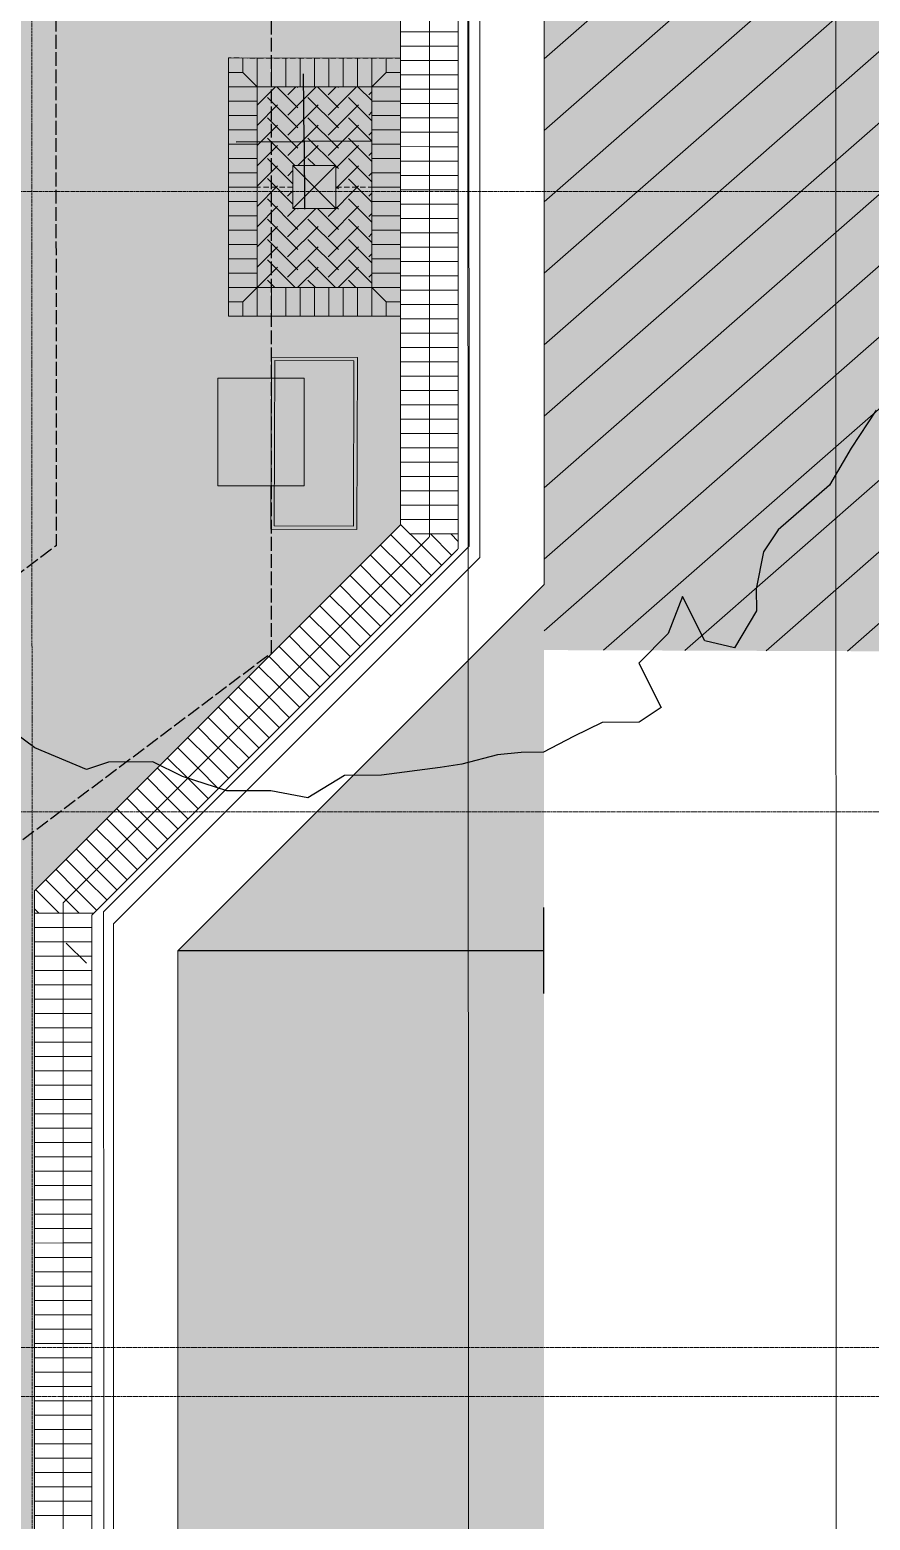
# Model space of a CAD drawing. Header units: inches. Extents: x 3268 to 7018, y 976 to 6708.
# Drawn here: x 6179.5 to 6413.8, y 3788.6 to 4204.3 of the extents above; entities that cross this region are included whole.
import ezdxf

# ---------------------------------------------------------------- set-up
doc = ezdxf.new("R2010")
doc.units = ezdxf.units.IN
doc.header["$MEASUREMENT"] = 0
for name, pattern in [('Double Dash 3_8_', [0.9999999999999999, 0.3749999999999999, -0.125, 0.125, -0.125, 0.125, -0.125]), ('Grid Line 1_2_', [0.8749999999999999, 0.4999999999999999, -0.125, 0.125, -0.125]), ('IMPORT-DASHED4', [2.25, 1.5, -0.7499999999999998]), ('IMPORT-EASEMENT2', [4.799999999999999, 3.839999999999999, -0.9599999999999999])]:
    doc.linetypes.add(name, pattern=pattern)
for name, color, linetype, lineweight in [('0-landscaping', 1, 'Continuous', 25), ('C-ANNO-5FT-PED-ZONE', 130, 'Continuous', 25), ('C-CURB-BACK', 40, 'Continuous', 13), ('C-CURB-FACE', 80, 'Continuous', 13), ('C-CURB-GUTR', 22, 'Continuous', 15), ('C-PRKG-MRKG', 130, 'Continuous', 25), ('C-PROP-LINE', 91, 'Double Dash 3_8_', 9), ('L-DROPOFF STUDIES', 2, 'Continuous', 15), ('L-DROPOFF STUDIES-2', 120, 'Continuous', 15), ('L-MASK', 245, 'Continuous', 35), ('L-PVMT-ASPH', 140, 'Continuous', 15), ('L-PVMT-ASPH-HATC', 252, 'Continuous', 15), ('L-PVMT-BRCK-HATC', 252, 'Continuous', 15), ('L-PVMT-BRICK', 20, 'Continuous', 13), ('L-PVMT-HATCH BOUND NPLOT', 45, 'Continuous', 15), ('L-SITE-PLNT-FRNS', 140, 'Continuous', 15), ('L-SITE-TREE-GRAT', 250, 'Continuous', 13), ('S-GRID', 1, 'Continuous', 9), ('site_dwg', 8, 'Continuous', 9)]:
    doc.layers.add(name, color=color, linetype=linetype, lineweight=lineweight)
doc.layers.add('NPLT', color=200, linetype='Continuous', lineweight=13, plot=False)

# ---------------------------------------------------------------- blocks, each defined once
blk = doc.blocks.new('site_dwg_dec1-V211-Overall Retail Plan Opt 2')
at = {"layer": '0-landscaping', "color": 213, "flags": 128}
for points in [[(46.34270589714514, -107.9819351812562), (38.17660610735214, -110.1856556462931), (30.5635579252031, -112.6238509327136), (17.92766572879583, -112.4751012213862), (13.15395393323933, -113.7571420526924), (7.599903721817724, -118.003908204822), (4.8851898985925, -121.0945198974273), (-2.727858282323268, -123.532715182298), (-5.940907171126923, -118.8853784289508), (-3.599976476820188, -109.9912987397633), (-10.18352567227674, -113.3337794553713), (-17.92108351260856, -113.8374461562212), (-20.26208483139623, -122.7315490584347), (-25.16034856125577, -122.0791094302308), (-30.30784349119847, -117.5576822782364), (-36.02233360214785, -115.9983575564088), (-42.16343954759946, -114.4442553805616), (-45.25193650464268, -111.7313990827845), (-48.8504289614554, -109.1643291017724), (-54.951848246395, -106.0219622391464), (-58.38620603193873, -103.844749041918), (-67.52711661894817, -97.6406855335931), (-72.6745831932344, -93.11928329096689), (-80.53679194816458, -91.6884678345791), (-84.77933982746934, -86.13684565529682), (-90.95630538298018, -80.71115797022274), (-95.3235041758579, -73.22505363637673), (-97.63163436459966, -67.54749693596158), (-103.8086282820693, -62.1217843534373), (-107.8020155784869, -60.43917290733724), (-112.2937946572909, -51.01856319714852), (-113.6970061503309, -44.31078655997907)], [(-9.471346453594377, 8.319387126080981), (0, 0), (8.319387121136968, 9.471346451995485)], [(9.471346454440207, -8.31938712430201), (0, 0), (-8.319387122217448, -9.471346449256087)]]:
    blk.add_lwpolyline(points, dxfattribs=at)
blk = doc.blocks.new('site_dwg_b1-12649367-Overall Retail Plan Opt 2')
at = {"layer": 'L-PVMT-BRCK-HATC', "color": 53}
blk.add_line((0, -7.990953345783054), (0, 0), dxfattribs=at)
blk = doc.blocks.new('site_dwg_b2-12649368-Overall Retail Plan Opt 2')
at = {"layer": 'L-PVMT-BRCK-HATC', "color": 53}
blk.add_line((0, 0), (0, 7.990953347180038), dxfattribs=at)
blk = doc.blocks.new('site_dwg_PLANTER_4FT-12649370-Overall Retail Plan Opt 2')
at = {"layer": 'L-SITE-PLNT-FRNS', "color": 53, "flags": 128}
for points in [[(-24, 0), (24, 0), (24, 24), (-24, 24)], [(-23.03999999910593, 0.9599999994970857), (23.03999999910593, 0.9599999994970857), (23.03999999910593, 23.04000000050291), (-23.03999999910593, 23.04000000050291)]]:
    blk.add_lwpolyline(points, close=True, dxfattribs=at)
blk = doc.blocks.new('site_dwg_tree_grate_pvr-V278-Overall Retail Plan Opt 2')
at = {"layer": 'L-MASK', "lineweight": 15}
blk.add_hatch(color=10, dxfattribs=at).paths.add_polyline_path([(36.00000000000272, 3.41060513164848e-12), (36.00000000000272, 48.00000000000272), (-35.99999999999726, 48.00000000000272), (-35.99999999999726, 2.728484105318784e-12)])
at = {"layer": 'L-PVMT-BRCK-HATC'}
h = blk.add_hatch(dxfattribs=at)
h.set_pattern_fill('FP_230', color=53, style=0, pattern_type=2)
h.set_pattern_definition([(135, (-28, 40), (-5.654025822367634, 4.440892098500626e-16), [11.995, -3.998]), (225, (-30.827, 42.827), (-5.654025822367634, -4.440892098500626e-16), [11.995, -3.998])])
h.paths.add_polyline_path([(28.00000000186537, 8.00000000093405), (28.00000000186537, 39.9999999990714), (-28.00000000185991, 39.9999999990714), (-27.99999999627266, 8.00000000093405)])
h.paths.add_polyline_path([(6.000000000002728, 18.00000000000272), (-6.000000005585206, 18.00000000000272), (-5.999999999997271, 30.00000000000272), (6.000000000002728, 30.00000000000272)])
at = {"layer": 'L-PVMT-BRCK-HATC', "color": 53}
for p, q in [((-24, 40.00000000186264), (-24, 47.99999999999999)), ((-19.99999999813735, 40.00000000046565), (-19.99999999813735, 47.99999999999999)), ((-16.00000000186264, 40.00000000046565), (-16.00000000186264, 47.99999999999999)), ((-12, 40.00000000046565), (-12, 47.99999999999999)), ((-7.999999998137354, 39.99999999906867), (-7.999999998137354, 47.99999999999999)), ((-4.000000001862644, 40.00000000046565), (-4.000000001862644, 47.99999999999999)), ((0, 39.99999999906867), (0, 47.99999999999999)), ((4.000000001862644, 40.00000000046565), (4.000000001862644, 47.99999999999999)), ((7.999999998137354, 39.99999999906867), (7.999999998137354, 47.99999999999999)), ((12, 40.00000000186264), (12, 47.99999999999999)), ((15.99999999627471, 39.99999999906867), (15.99999999627471, 47.99999999999999)), ((20.00000000372529, 40.00000000186264), (20.00000000372529, 47.99999999999999)), ((24, 39.99999999906867), (24, 47.99999999999999)), ((31.99999999813735, 44.00000000093132), (28.00000000186264, 40.00000000186264)), ((-28.00000001303851, 36.00000000139698), (-36.00000001117586, 36.00000000139698)), ((28.00000000186264, 35.99999999999999), (35.99999999999999, 35.99999999999999)), ((-28.00000001303851, 31.99999999953434), (-36.00000001117586, 31.99999999953434)), ((27.99999999627471, 32.00000000093132), (35.99999999999999, 32.00000000093132)), ((-28.00000001303851, 28.00000000046566), (-36.00000001117586, 28.00000000046566)), ((28.00000000186264, 28.00000000046566), (35.99999999999999, 28.00000000046566)), ((-28.00000001303851, 24), (-36.00000001117586, 24)), ((27.99999999627471, 24), (35.99999999999999, 24)), ((-28.00000001303851, 20.00000000093132), (-36.00000001117586, 20.00000000093132)), ((28.00000000186264, 20.00000000093132), (35.99999999999999, 20.00000000093132)), ((-28.00000001303851, 16.00000000046566), (-36.00000001117586, 16.00000000046566)), ((27.99999999627471, 15.99999999906868), (35.99999999999999, 15.99999999906868)), ((-28.00000001303851, 12), (-36.0000000167638, 12)), ((28.00000000186264, 12.00000000139698), (35.99999999999999, 12.00000000139698)), ((-24, 8.00000000093132), (-24, 0)), ((-19.99999999813735, 8.00000000093132), (-19.99999999813735, 0)), ((-16.00000000186264, 8.00000000093132), (-16.00000000186264, 0)), ((-12, 8.00000000093132), (-12, 0)), ((-7.999999998137354, 8.00000000093132), (-7.999999998137354, 0)), ((-4.000000001862644, 8.00000000093132), (-4.000000001862644, 0)), ((0, 8.00000000093132), (0, 0)), ((4.000000001862644, 8.00000000093132), (4.000000001862644, 0)), ((7.999999998137354, 8.00000000093132), (7.999999998137354, 0)), ((12, 8.00000000093132), (12, 0)), ((16.00000000186264, 8.00000000093132), (16.00000000186264, 0)), ((20.00000000372529, 8.00000000093132), (20.00000000372529, 0)), ((24, 7.999999999534338), (24, 0)), ((31.99999999254942, 3.999999987892806), (27.99999999068677, 7.999999991152435))]:
    blk.add_line(p, q, dxfattribs=at)
at = {"layer": 'L-PVMT-BRCK-HATC', "color": 53, "flags": 128}
for points in [[(-36.00000001117586, 44.00000000093132), (-32.00000001490115, 44.00000000093132), (-32.00000001490115, 47.99999999999999)], [(35.99999999999999, 40.00000000046565), (28.00000000186264, 40.00000000046565), (28.00000000186264, 48.00000000139698)], [(31.99999999813735, 47.99999999999999), (31.99999999813735, 44.00000000093132), (35.99999999999999, 44.00000000093132)], [(-32.00000001490115, 43.99999999953433), (-28.00000001303851, 40.00000000046565), (-36.00000001117586, 40.00000000046565)], [(35.99999999999999, 7.999999999534338), (28.00000000186264, 7.999999999534338), (28.00000000186264, 39.99999999906867), (-28.00000000186264, 39.99999999906867), (-28.00000000186264, 8.00000000093132), (28.00000000186264, 8.00000000093132), (28.00000000186264, 0)], [(-32.00000000372528, 3.999999987892806), (-28.00000001303851, 8.00000000093132), (-36.00000001117586, 8.00000000093132)], [(-36.00000000558793, 3.999999987892806), (-32.00000000372528, 3.999999987892806), (-32.00000000372528, 0)], [(35.99999998882412, 3.999999985098838), (31.99999999254942, 3.999999985098838), (31.99999999254942, -1.257285475730896e-08)]]:
    blk.add_lwpolyline(points, dxfattribs=at)
for points in [[(-28.00000001303851, 47.99999999999999), (-28.00000001303851, 39.99999999906867)], [(-28.00000000745058, 0), (-28.00000000745058, 8.00000000093132)]]:
    blk.add_lwpolyline(points, close=True, dxfattribs=at)
at = {"layer": 'L-SITE-TREE-GRAT', "color": 253, "linetype": 'IMPORT-DASHED4'}
for p, q in [((0, 30), (0, 47.99999999860301)), ((0, 18), (0, 0))]:
    blk.add_line(p, q, dxfattribs=at)
at = {"layer": 'L-SITE-TREE-GRAT', "color": 253, "linetype": 'IMPORT-DASHED4', "flags": 128}
blk.add_lwpolyline([(35.99999999999999, 0), (35.99999999999999, 47.99999999999999), (-35.99999999999999, 47.99999999999999), (-35.99999999999999, 0)], close=True, dxfattribs=at)
at = {"layer": 'L-SITE-TREE-GRAT', "color": 253, "flags": 128}
for points in [[(-35.99999999999999, 47.99999999999999), (35.99999999999999, 47.99999999999999), (35.99999999999999, 0), (-35.99999999999999, 0)], [(-6.000000005587935, 18), (5.999999999999999, 18), (5.999999999999999, 30), (-5.999999999999999, 30)]]:
    blk.add_lwpolyline(points, close=True, dxfattribs=at)
at = {"layer": 'NPLT', "color": 253}
for p, q in [((5.999999999999999, 30), (-6.000000005587935, 18)), ((-5.999999999999999, 30), (5.999999999999999, 18))]:
    blk.add_line(p, q, dxfattribs=at)
blk = doc.blocks.new('site_dwg-12440225-Overall Retail Plan Opt 2')
at = {"layer": 'L-PVMT-ASPH'}
h = blk.add_hatch(color=10, dxfattribs=at)
h.paths.add_polyline_path([(24339718.53346603, 9813972.144103346), (24339887.07449048, 9814212.502676906), (24339739.69633754, 9814315.845214311), (24339581.26135598, 9814089.899001546), (24339629.1144, 9814055.302799998), (24339635.9543549, 9814049.325785588), (24339642.46273531, 9814042.98933005), (24339648.62067784, 9814036.31179846), (24339654.41033481, 9814029.312544463), (24339659.81492591, 9814022.011854135), (24339664.81878693, 9814014.430887226), (24339669.40741505, 9814006.591615817), (24339681.30982938, 9813997.450047066), (24339693.47180215, 9813988.656744802), (24339705.88314632, 9813980.219074398)])
h.paths.add_polyline_path([(24341279.96674772, 9816613.018771717), (24341327.69337847, 9817194.358206697), (24341336.14719908, 9817314.060056796), (24341349.85919517, 9817475.559871858), (24341241.21047862, 9817484.093139127), (24341233.16564054, 9817364.342307739), (24341183.59218761, 9816619.779448591)])
h.paths.add_polyline_path([(24341241.21047862, 9817484.093139127), (24341354.39901932, 9817476.562142687), (24341362.3316544, 9817595.67930597), (24341359.93445173, 9817595.848605955), (24341379.27012009, 9817850.028833294), (24341381.53699151, 9817884.068378847), (24341268.28796358, 9817892.939708184)])
at = {"layer": 'L-PVMT-ASPH-HATC'}
h = blk.add_hatch(dxfattribs=at)
h.set_pattern_fill('FP_248', color=53, style=0, pattern_type=2)
h.set_pattern_definition([(37.38599999999999, (24341233.166, 9817345.457), (-9.107725642244493, 11.91844510100215), [])])
h.paths.add_polyline_path([(24341279.96674772, 9816613.018771717), (24341327.69337847, 9817194.358206697), (24341336.14719908, 9817314.060056796), (24341349.85919517, 9817475.559871858), (24341241.21047862, 9817484.093139127), (24341233.16564054, 9817364.342307739), (24341183.59218761, 9816619.779448591)])
h.paths.add_polyline_path([(24341241.21047862, 9817484.093139127), (24341354.39901932, 9817476.562142687), (24341362.3316544, 9817595.67930597), (24341359.93445173, 9817595.848605955), (24341379.27012009, 9817850.028833294), (24341381.53699151, 9817884.068378847), (24341268.28796358, 9817892.939708184)])
blk.add_hatch(color=10, dxfattribs=at).paths.add_polyline_path([(24341135.32713947, 9815895.336914428), (24341184.80761674, 9816638.022641001), (24341076.17546924, 9816542.945257239), (24341040.29465911, 9816003.917757329)])
at = {"layer": 'L-PVMT-BRCK-HATC'}
h = blk.add_hatch(dxfattribs=at)
h.set_pattern_fill('FP_246', color=53, style=0, pattern_type=2)
h.set_pattern_definition([(41.19300000000002, (24339643.438, 9814490.821), (0.375403592299723, 5.641549445222338), [11.995, -3.998]), (131.193, (24339646.447, 9814493.454), (0.3754035922997256, 5.641549445222338), [11.995, -3.998])])
h.paths.add_polyline_path([(24340944.14260868, 9815161.56902191), (24340946.20790308, 9815192.747086309), (24341054.75702199, 9815287.751801526), (24341063.87239928, 9815424.199854838), (24341015.92996943, 9815427.389928112), (24341020.73005893, 9815499.242452446), (24341068.6233038, 9815496.042956479), (24341085.92457959, 9815756.343615633), (24341038.03025398, 9815759.526984198), (24341042.83057567, 9815831.382984137), (24341090.71518529, 9815828.196758201), (24341094.25579284, 9815881.407237886), (24340999.25292033, 9815989.95425186), (24341037.33064584, 9816562.210287204), (24341145.95890891, 9816657.28427078), (24341149.83738892, 9816715.34122569), (24341101.91933975, 9816718.542378701), (24341106.71858403, 9816790.382251019), (24341154.61183225, 9816787.182754835), (24341172.38615708, 9817054.592693102), (24341124.49183767, 9817057.776154408), (24341129.29215316, 9817129.632061608), (24341177.18540137, 9817126.432565417), (24341191.29366988, 9817337.949903736), (24341143.30704276, 9817341.15563808), (24341148.15635795, 9817412.992162973), (24341196.04622471, 9817409.792895138), (24341198.60298609, 9817448.452610748), (24341103.52900252, 9817557.080873795), (24341063.62171076, 9817559.73488301), (24340904.2315685, 9815164.235268736)])
at = {"layer": 'C-ANNO-5FT-PED-ZONE', "color": 213, "linetype": 'IMPORT-EASEMENT2', "flags": 128}
for points in [[(24341173.43156312, 9817974.569704888), (24341064.86211379, 9817879.53891328), (24341058.60739409, 9817785.539047208), (24341020.66169335, 9817759.050960105), (24341002.73584636, 9817494.243455587), (24341098.03372912, 9817385.653583419), (24341049.7296923, 9816657.855822798), (24340942.84306337, 9816588.119622858), (24340903.15724013, 9815991.696087312), (24340997.75345884, 9815877.316419568), (24340956.93820208, 9815281.87627089), (24340851.85462972, 9815190.060175546), (24340840.21389879, 9815028.451841284), (24340816.31959692, 9814987.856953233), (24340807.91752753, 9814861.58536387), (24340828.33680849, 9814837.590900285), (24340814.20948071, 9814639.141274119), (24340820.32276781, 9814572.244142456), (24340784.23728234, 9814041.25000657), (24340346.67693986, 9814070.985885575), (24339654.20889217, 9814556.549067944), (24339621.08674325, 9814593.99079329), (24339537.64412129, 9814651.844636435), (24339442.83972673, 9814690.826514924), (24339354.14331621, 9814753.02102556), (24339330.46229357, 9814798.298159737), (24339230.23757831, 9814867.973883716), (24339182.6163684, 9814867.152440649), (24339131.69313189, 9814915.47795062), (24338893.2467398, 9815077.690702066), (24338651.59712844, 9815247.640438044), (24338560.99241732, 9815303.182211477)], [(24341067.2900173, 9817559.490924602), (24341064.28329937, 9817515.0745312), (24341159.55060739, 9817406.519498283), (24341107.61336579, 9816623.980178425), (24341000.72143839, 9816554.24052159), (24340964.61006244, 9816011.536030035), (24341059.25053947, 9815897.102847952), (24341015.10094221, 9815253.019119129), (24340909.92571647, 9815161.122942245), (24340904.94869157, 9815092.026876932)]]:
    blk.add_lwpolyline(points, dxfattribs=at)
at = {"layer": 'C-CURB-BACK', "color": 253, "flags": 128}
for points in [[(24341161.56121618, 9816649.570815757), (24341215.08926901, 9817454.024098456), (24341120.01528545, 9817562.65236149), (24341138.68005304, 9817843.158241507), (24341247.17391226, 9817938.114591708), (24341266.97051227, 9818235.630360348)], [(24341161.48363327, 9816649.502913384), (24341052.84781821, 9816554.422320133), (24341015.6651419, 9815995.617647717), (24341110.74252647, 9815886.98549883), (24341070.35628851, 9815280.03568519)]]:
    blk.add_lwpolyline(points, dxfattribs=at)
at = {"layer": 'C-CURB-FACE', "color": 253, "flags": 128}
blk.add_lwpolyline([(24341002.11127121, 9814164.787736772), (24341025.92797948, 9814522.720225098), (24340930.89549913, 9814631.301067997), (24340967.54412166, 9815182.079644024), (24341076.17811927, 9815277.158647047), (24341116.89429274, 9815889.066939488), (24341021.81690816, 9815997.699088382), (24341058.66957467, 9816551.544166595), (24341167.38297264, 9816646.692660913), (24341221.2410353, 9817456.10553909), (24341126.16705172, 9817564.733802143), (24341144.50180949, 9817840.280086655), (24341252.99566881, 9817935.236436944), (24341272.95727364, 9818235.232003246)], dxfattribs=at)
at = {"layer": 'C-CURB-GUTR', "color": 53, "flags": 128}
blk.add_lwpolyline([(24341290.91755772, 9818234.03693194), (24341270.46093816, 9817926.60197239), (24341161.96707873, 9817831.645622002), (24341144.59125368, 9817571.013654312), (24341239.66204259, 9817462.389041374), (24341184.84824198, 9816638.058196282), (24341076.134844, 9816542.909701958), (24341040.272207, 9816003.943410328), (24341135.34959158, 9815895.311261427), (24341093.64338862, 9815268.524182511), (24340985.00939101, 9815173.445179485), (24340949.35079795, 9814637.545389948), (24341044.38327831, 9814528.964547042), (24341020.0715553, 9814163.592665464)], dxfattribs=at)
at = {"layer": 'C-PRKG-MRKG', "color": 213}
for p, q in [((24341177.15381369, 9816524.201399384), (24341178.74724209, 9816548.148444835)), ((24341076.17558473, 9816542.946992844), (24341177.9505279, 9816536.174922105))]:
    blk.add_line(p, q, dxfattribs=at)
at = {"layer": 'L-DROPOFF STUDIES', "color": 53, "flags": 128}
blk.add_lwpolyline([(24341116.15068051, 9815919.985633455), (24341021.42858866, 9816028.211836876), (24341056.17758756, 9816555.07340667), (24341164.68955424, 9816650.045605173), (24341195.3515732, 9817114.58860979), (24341100.22175392, 9817224.378951607), (24341136.57196745, 9817751.126198152), (24341245.37830106, 9817846.36822466)], dxfattribs=at)
at = {"layer": 'L-DROPOFF STUDIES-2', "color": 131}
blk.add_line((24341113.15014594, 9814335.232218469), (24341304.9774889, 9817218.134365832), dxfattribs=at)
at = {"layer": 'L-DROPOFF STUDIES-2', "color": 131, "flags": 128}
blk.add_lwpolyline([(24341101.9320885, 9814166.640184939), (24341109.54838987, 9814281.102759559), (24341014.96431977, 9814389.17126409), (24341198.68751569, 9817169.29961211), (24341308.09989649, 9817265.059874013), (24341320.6474603, 9817444.622004325), (24341237.59077942, 9817733.215844031)], dxfattribs=at)
at = {"layer": 'L-PVMT-BRCK-HATC', "color": 53}
for p, q in [((24341159.60058941, 9816647.92000844), (24341154.10024163, 9816654.204516593)), ((24341161.69618081, 9816651.599149233), (24341159.74534902, 9816653.82810254)), ((24341049.38296083, 9816555.205187123), (24341040.71585595, 9816565.107923001)), ((24341043.73885377, 9816555.580458248), (24341037.70588224, 9816562.473523967)), ((24341038.09474669, 9816555.955729378), (24341036.99786138, 9816557.208992803))]:
    blk.add_line(p, q, dxfattribs=at)
at = {"layer": 'L-PVMT-BRCK-HATC', "color": 53, "flags": 128}
for points in [[(24341038.03025398, 9815759.526984198), (24341042.83057567, 9815831.382984137), (24341090.71518529, 9815828.196758201), (24341094.25579284, 9815881.407237886), (24340999.25292033, 9815989.95425186), (24341037.33064584, 9816562.210287204), (24341145.95890891, 9816657.28427078), (24341149.83738892, 9816715.34122569), (24341101.91933975, 9816718.542378701), (24341106.71858403, 9816790.382251019), (24341154.61183225, 9816787.182754835), (24341172.38615708, 9817054.592693102), (24341124.49183767, 9817057.776154408), (24341129.29215316, 9817129.632061608), (24341177.18540137, 9817126.432565417), (24341191.29366988, 9817337.949903736), (24341143.30704276, 9817341.15563808), (24341148.15635795, 9817412.992162973), (24341196.04622471, 9817409.792895138), (24341198.60298609, 9817448.452610748), (24341103.52900252, 9817557.080873793)], [(24341156.5906157, 9816645.285609405), (24341151.32777576, 9816651.298749276), (24341146.06493581, 9816657.311889144)], [(24341161.71189514, 9816653.696973838), (24341153.73864739, 9816654.228627587), (24341148.45513424, 9816654.580930645)], [(24341053.43450699, 9816554.935803803), (24341044.89613705, 9816555.503511624), (24341036.92278852, 9816556.033651724)]]:
    blk.add_lwpolyline(points, dxfattribs=at)
at = {"layer": 'L-PVMT-BRICK', "color": 253, "flags": 128}
for points in [[(24341153.76006254, 9816653.427543262), (24341206.84635285, 9817451.241740623), (24341111.77716961, 9817559.86451897), (24341130.87514355, 9817846.95852519), (24341239.41157033, 9817941.952131514), (24341258.98816379, 9818236.161503151)], [(24341145.95890891, 9816657.28427078), (24341198.60298609, 9817448.45261075), (24341103.52900252, 9817557.080873793)], [(24340996.23584811, 9814407.849159349), (24341003.37655814, 9814515.08794076), (24340908.34010612, 9814623.673321549), (24340946.20790308, 9815192.747086309), (24341054.75702199, 9815287.751801524), (24341094.25579284, 9815881.407237887), (24340999.25292033, 9815989.954251857), (24341037.33064584, 9816562.210287202), (24341145.88132598, 9816657.216368398)], [(24341153.68247962, 9816653.359640887), (24341045.08923203, 9816558.316303669), (24341007.45903112, 9815992.785949796), (24341102.49915965, 9815884.196368357), (24341062.55513487, 9815283.892412681)]]:
    blk.add_lwpolyline(points, dxfattribs=at)
at = {"layer": 'L-PVMT-HATCH BOUND NPLOT', "color": 61, "flags": 128}
blk.add_lwpolyline([(24341095.89657798, 9816671.557717543), (24341097.88834966, 9816701.491316788), (24341121.83539511, 9816699.897888407), (24341119.84362345, 9816669.96428916)], close=True, dxfattribs=at)
at = {"xscale": 1.500000000000001, "yscale": 1.500000000000001, "zscale": 1.500000000000001, "rotation": 37.81158375857705}
blk.add_blockref('site_dwg_dec1-V211-Overall Retail Plan Opt 2', (24341126.21819839, 9816765.752413662), dxfattribs=at)
for name, p, rotation in [('site_dwg_b2-12649368-Overall Retail Plan Opt 2', (24341163.05312121, 9816793.918428853), 86.18518180932537), ('site_dwg_b1-12649367-Overall Retail Plan Opt 2', (24341163.05312121, 9816793.918428853), 86.18518180932537), ('site_dwg_tree_grate_pvr-V278-Overall Retail Plan Opt 2', (24341152.2122101, 9816751.262818666), 86.17804898976385), ('site_dwg_b2-12649368-Overall Retail Plan Opt 2', (24341162.78699338, 9816789.927291675), 86.18518180932537), ('site_dwg_b1-12649367-Overall Retail Plan Opt 2', (24341162.78699338, 9816789.927291675), 86.18518180932537), ('site_dwg_b2-12649368-Overall Retail Plan Opt 2', (24341162.52086556, 9816785.936154496), 86.18518180932537), ('site_dwg_b1-12649367-Overall Retail Plan Opt 2', (24341162.52086556, 9816785.936154496), 86.18518180932537), ('site_dwg_b2-12649368-Overall Retail Plan Opt 2', (24341162.25473773, 9816781.945017315), 86.18518180932537), ('site_dwg_b1-12649367-Overall Retail Plan Opt 2', (24341162.25473773, 9816781.945017315), 86.18518180932537), ('site_dwg_b2-12649368-Overall Retail Plan Opt 2', (24341161.98860991, 9816777.953880137), 86.18518180932537), ('site_dwg_b1-12649367-Overall Retail Plan Opt 2', (24341161.98860991, 9816777.953880137), 86.18518180932537), ('site_dwg_b2-12649368-Overall Retail Plan Opt 2', (24341161.45635427, 9816769.971605778), 86.18518180932537), ('site_dwg_b2-12649368-Overall Retail Plan Opt 2', (24341161.72248209, 9816773.962742958), 86.18518180932537), ('site_dwg_b1-12649367-Overall Retail Plan Opt 2', (24341161.72248209, 9816773.962742958), 86.18518180932537), ('site_dwg_b2-12649368-Overall Retail Plan Opt 2', (24341161.19022644, 9816765.9804686), 86.18518180932537), ('site_dwg_b1-12649367-Overall Retail Plan Opt 2', (24341161.45635427, 9816769.971605778), 86.18518180932537), ('site_dwg_b2-12649368-Overall Retail Plan Opt 2', (24341160.92409862, 9816761.98933142), 86.18518180932537), ('site_dwg_b1-12649367-Overall Retail Plan Opt 2', (24341161.19022644, 9816765.9804686), 86.18518180932537), ('site_dwg_b2-12649368-Overall Retail Plan Opt 2', (24341160.6579708, 9816757.998194242), 86.18518180932537), ('site_dwg_b1-12649367-Overall Retail Plan Opt 2', (24341160.6579708, 9816757.998194242), 86.18518180932537), ('site_dwg_b1-12649367-Overall Retail Plan Opt 2', (24341160.92409862, 9816761.98933142), 86.18518180932537), ('site_dwg_b2-12649368-Overall Retail Plan Opt 2', (24341160.39184297, 9816754.007057063), 86.18518180932537), ('site_dwg_b1-12649367-Overall Retail Plan Opt 2', (24341160.39184297, 9816754.007057063), 86.18518180932537), ('site_dwg_b2-12649368-Overall Retail Plan Opt 2', (24341160.12571515, 9816750.015919885), 86.18518180932537), ('site_dwg_b1-12649367-Overall Retail Plan Opt 2', (24341160.12571515, 9816750.015919885), 86.18518180932537), ('site_dwg_b2-12649368-Overall Retail Plan Opt 2', (24341159.85958733, 9816746.024782706), 86.18518180932537), ('site_dwg_b1-12649367-Overall Retail Plan Opt 2', (24341159.85958733, 9816746.024782706), 86.18518180932537), ('site_dwg_b2-12649368-Overall Retail Plan Opt 2', (24341159.59345951, 9816742.033645526), 86.18518180932537), ('site_dwg_b1-12649367-Overall Retail Plan Opt 2', (24341159.59345951, 9816742.033645526), 86.18518180932537), ('site_dwg_b2-12649368-Overall Retail Plan Opt 2', (24341159.32733168, 9816738.042508347), 86.18518180932537), ('site_dwg_b1-12649367-Overall Retail Plan Opt 2', (24341159.32733168, 9816738.042508347), 86.18518180932537), ('site_dwg_b2-12649368-Overall Retail Plan Opt 2', (24341159.06120386, 9816734.051371168), 86.18518180932537), ('site_dwg_b1-12649367-Overall Retail Plan Opt 2', (24341159.06120386, 9816734.051371168), 86.18518180932537), ('site_dwg_b2-12649368-Overall Retail Plan Opt 2', (24341158.79507603, 9816730.06023399), 86.18518180932537), ('site_dwg_b1-12649367-Overall Retail Plan Opt 2', (24341158.79507603, 9816730.06023399), 86.18518180932537), ('site_dwg_b2-12649368-Overall Retail Plan Opt 2', (24341158.52894821, 9816726.06909681), 86.18518180932537), ('site_dwg_b1-12649367-Overall Retail Plan Opt 2', (24341158.52894821, 9816726.06909681), 86.18518180932537), ('site_dwg_b2-12649368-Overall Retail Plan Opt 2', (24341158.26282039, 9816722.07795963), 86.18518180932537), ('site_dwg_b1-12649367-Overall Retail Plan Opt 2', (24341158.26282039, 9816722.07795963), 86.18518180932537), ('site_dwg_b2-12649368-Overall Retail Plan Opt 2', (24341157.99669257, 9816718.086822452), 86.18518180932537), ('site_dwg_b1-12649367-Overall Retail Plan Opt 2', (24341157.99669257, 9816718.086822452), 86.18518180932537), ('site_dwg_b2-12649368-Overall Retail Plan Opt 2', (24341157.73056474, 9816714.095685272), 86.18518180932537), ('site_dwg_b1-12649367-Overall Retail Plan Opt 2', (24341157.73056474, 9816714.095685272), 86.18518180932537), ('site_dwg_b2-12649368-Overall Retail Plan Opt 2', (24341157.46443692, 9816710.104548093), 86.18518180932537), ('site_dwg_b1-12649367-Overall Retail Plan Opt 2', (24341157.46443692, 9816710.104548093), 86.18518180932537), ('site_dwg_PLANTER_4FT-12649370-Overall Retail Plan Opt 2', (24341135.40309444, 9816680.753808), 86.00617355987708), ('site_dwg_b2-12649368-Overall Retail Plan Opt 2', (24341157.19830909, 9816706.113410914), 86.18518180932537), ('site_dwg_b1-12649367-Overall Retail Plan Opt 2', (24341157.19830909, 9816706.113410914), 86.18518180932537), ('site_dwg_b2-12649368-Overall Retail Plan Opt 2', (24341156.93218127, 9816702.122273736), 86.18518180932537), ('site_dwg_b1-12649367-Overall Retail Plan Opt 2', (24341156.93218127, 9816702.122273736), 86.18518180932537), ('site_dwg_b2-12649368-Overall Retail Plan Opt 2', (24341156.66605345, 9816698.131136557), 86.18518180932537), ('site_dwg_b1-12649367-Overall Retail Plan Opt 2', (24341156.66605345, 9816698.131136557), 86.18518180932537), ('site_dwg_b2-12649368-Overall Retail Plan Opt 2', (24341156.39992563, 9816694.139999378), 86.18518180932537), ('site_dwg_b1-12649367-Overall Retail Plan Opt 2', (24341156.39992563, 9816694.139999378), 86.18518180932537), ('site_dwg_b2-12649368-Overall Retail Plan Opt 2', (24341156.1337978, 9816690.1488622), 86.18518180932537), ('site_dwg_b1-12649367-Overall Retail Plan Opt 2', (24341156.1337978, 9816690.1488622), 86.18518180932537), ('site_dwg_b2-12649368-Overall Retail Plan Opt 2', (24341155.86766998, 9816686.15772502), 86.18518180932537), ('site_dwg_b1-12649367-Overall Retail Plan Opt 2', (24341155.86766998, 9816686.15772502), 86.18518180932537), ('site_dwg_b2-12649368-Overall Retail Plan Opt 2', (24341155.60154216, 9816682.16658784), 86.18518180932537), ('site_dwg_b1-12649367-Overall Retail Plan Opt 2', (24341155.60154216, 9816682.16658784), 86.18518180932537), ('site_dwg_b2-12649368-Overall Retail Plan Opt 2', (24341155.33541434, 9816678.175450662), 86.18518180932537), ('site_dwg_b1-12649367-Overall Retail Plan Opt 2', (24341155.33541434, 9816678.175450662), 86.18518180932537), ('site_dwg_b2-12649368-Overall Retail Plan Opt 2', (24341154.80315869, 9816670.193176303), 86.18518180932537), ('site_dwg_b2-12649368-Overall Retail Plan Opt 2', (24341155.06928651, 9816674.184313484), 86.18518180932537), ('site_dwg_b1-12649367-Overall Retail Plan Opt 2', (24341155.06928651, 9816674.184313484), 86.18518180932537), ('site_dwg_b2-12649368-Overall Retail Plan Opt 2', (24341154.53703086, 9816666.202039124), 86.18518180932537), ('site_dwg_b1-12649367-Overall Retail Plan Opt 2', (24341154.80315869, 9816670.193176303), 86.18518180932537), ('site_dwg_b2-12649368-Overall Retail Plan Opt 2', (24341154.27090304, 9816662.210901946), 86.18518180932537), ('site_dwg_b1-12649367-Overall Retail Plan Opt 2', (24341154.53703086, 9816666.202039124), 86.18518180932537), ('site_dwg_b2-12649368-Overall Retail Plan Opt 2', (24341154.00477522, 9816658.219764765), 86.18518180932537), ('site_dwg_b1-12649367-Overall Retail Plan Opt 2', (24341154.00477522, 9816658.219764765), 86.18518180932537), ('site_dwg_b1-12649367-Overall Retail Plan Opt 2', (24341154.27090304, 9816662.210901946), 86.18518180932537), ('site_dwg_b2-12649368-Overall Retail Plan Opt 2', (24341148.31780205, 9816648.664350241), 41.19316962535217), ('site_dwg_b2-12649368-Overall Retail Plan Opt 2', (24341145.30782834, 9816646.02995121), 41.19316962535217), ('site_dwg_b2-12649368-Overall Retail Plan Opt 2', (24341139.28788092, 9816640.761153143), 41.19316962535217), ('site_dwg_b2-12649368-Overall Retail Plan Opt 2', (24341142.29785463, 9816643.395552177), 41.19316962535217), ('site_dwg_b1-12649367-Overall Retail Plan Opt 2', (24341145.30782834, 9816646.02995121), 41.19316962535217), ('site_dwg_b1-12649367-Overall Retail Plan Opt 2', (24341148.31780205, 9816648.664350241), 41.19316962535217), ('site_dwg_b2-12649368-Overall Retail Plan Opt 2', (24341136.27790721, 9816638.126754113), 41.19316962535217), ('site_dwg_b1-12649367-Overall Retail Plan Opt 2', (24341142.29785463, 9816643.395552177), 41.19316962535217), ('site_dwg_b2-12649368-Overall Retail Plan Opt 2', (24341130.25795979, 9816632.857956046), 41.19316962535217), ('site_dwg_b2-12649368-Overall Retail Plan Opt 2', (24341133.2679335, 9816635.492355078), 41.19316962535217), ('site_dwg_b1-12649367-Overall Retail Plan Opt 2', (24341136.27790721, 9816638.126754113), 41.19316962535217), ('site_dwg_b1-12649367-Overall Retail Plan Opt 2', (24341139.28788092, 9816640.761153143), 41.19316962535217), ('site_dwg_b2-12649368-Overall Retail Plan Opt 2', (24341124.23801237, 9816627.58915798), 41.19316962535217), ('site_dwg_b2-12649368-Overall Retail Plan Opt 2', (24341127.24798608, 9816630.223557014), 41.19316962535217), ('site_dwg_b1-12649367-Overall Retail Plan Opt 2', (24341133.2679335, 9816635.492355078), 41.19316962535217), ('site_dwg_b2-12649368-Overall Retail Plan Opt 2', (24341121.22803866, 9816624.954758948), 41.19316962535217), ('site_dwg_b1-12649367-Overall Retail Plan Opt 2', (24341127.24798608, 9816630.223557014), 41.19316962535217), ('site_dwg_b1-12649367-Overall Retail Plan Opt 2', (24341130.25795979, 9816632.857956046), 41.19316962535217), ('site_dwg_b2-12649368-Overall Retail Plan Opt 2', (24341115.20809124, 9816619.685960883), 41.19316962535217), ('site_dwg_b2-12649368-Overall Retail Plan Opt 2', (24341118.21806495, 9816622.320359915), 41.19316962535217), ('site_dwg_b1-12649367-Overall Retail Plan Opt 2', (24341121.22803866, 9816624.954758948), 41.19316962535217), ('site_dwg_b1-12649367-Overall Retail Plan Opt 2', (24341124.23801237, 9816627.58915798), 41.19316962535217), ('site_dwg_b2-12649368-Overall Retail Plan Opt 2', (24341112.19811753, 9816617.051561851), 41.19316962535217), ('site_dwg_b1-12649367-Overall Retail Plan Opt 2', (24341118.21806495, 9816622.320359915), 41.19316962535217), ('site_dwg_b2-12649368-Overall Retail Plan Opt 2', (24341106.17817011, 9816611.782763785), 41.19316962535217), ('site_dwg_b2-12649368-Overall Retail Plan Opt 2', (24341109.18814382, 9816614.417162817), 41.19316962535217), ('site_dwg_b1-12649367-Overall Retail Plan Opt 2', (24341112.19811753, 9816617.051561851), 41.19316962535217), ('site_dwg_b1-12649367-Overall Retail Plan Opt 2', (24341115.20809124, 9816619.685960883), 41.19316962535217), ('site_dwg_b2-12649368-Overall Retail Plan Opt 2', (24341100.15822269, 9816606.51396572), 41.19316962535217), ('site_dwg_b2-12649368-Overall Retail Plan Opt 2', (24341103.1681964, 9816609.148364753), 41.19316962535217), ('site_dwg_b1-12649367-Overall Retail Plan Opt 2', (24341109.18814382, 9816614.417162817), 41.19316962535217), ('site_dwg_b2-12649368-Overall Retail Plan Opt 2', (24341097.14824897, 9816603.879566686), 41.19316962535217), ('site_dwg_b1-12649367-Overall Retail Plan Opt 2', (24341103.1681964, 9816609.148364753), 41.19316962535217), ('site_dwg_b1-12649367-Overall Retail Plan Opt 2', (24341106.17817011, 9816611.782763785), 41.19316962535217), ('site_dwg_b2-12649368-Overall Retail Plan Opt 2', (24341091.12830155, 9816598.610768622), 41.19316962535217), ('site_dwg_b2-12649368-Overall Retail Plan Opt 2', (24341094.13827527, 9816601.245167654), 41.19316962535217), ('site_dwg_b1-12649367-Overall Retail Plan Opt 2', (24341100.15822269, 9816606.51396572), 41.19316962535217), ('site_dwg_b2-12649368-Overall Retail Plan Opt 2', (24341088.11832784, 9816595.97636959), 41.19316962535217), ('site_dwg_b1-12649367-Overall Retail Plan Opt 2', (24341094.13827527, 9816601.245167654), 41.19316962535217), ('site_dwg_b1-12649367-Overall Retail Plan Opt 2', (24341097.14824897, 9816603.879566686), 41.19316962535217), ('site_dwg_b2-12649368-Overall Retail Plan Opt 2', (24341082.09838042, 9816590.707571523), 41.19316962535217), ('site_dwg_b2-12649368-Overall Retail Plan Opt 2', (24341085.10835413, 9816593.341970557), 41.19316962535217), ('site_dwg_b1-12649367-Overall Retail Plan Opt 2', (24341088.11832784, 9816595.97636959), 41.19316962535217), ('site_dwg_b1-12649367-Overall Retail Plan Opt 2', (24341091.12830155, 9816598.610768622), 41.19316962535217), ('site_dwg_b2-12649368-Overall Retail Plan Opt 2', (24341079.08840671, 9816588.073172491), 41.19316962535217), ('site_dwg_b1-12649367-Overall Retail Plan Opt 2', (24341085.10835413, 9816593.341970557), 41.19316962535217), ('site_dwg_b2-12649368-Overall Retail Plan Opt 2', (24341073.06845929, 9816582.804374427), 41.19316962535217), ('site_dwg_b2-12649368-Overall Retail Plan Opt 2', (24341076.078433, 9816585.438773459), 41.19316962535217), ('site_dwg_b1-12649367-Overall Retail Plan Opt 2', (24341079.08840671, 9816588.073172491), 41.19316962535217), ('site_dwg_b1-12649367-Overall Retail Plan Opt 2', (24341082.09838042, 9816590.707571523), 41.19316962535217), ('site_dwg_b2-12649368-Overall Retail Plan Opt 2', (24341067.04851187, 9816577.53557636), 41.19316962535217), ('site_dwg_b2-12649368-Overall Retail Plan Opt 2', (24341070.05848558, 9816580.169975394), 41.19316962535217), ('site_dwg_b1-12649367-Overall Retail Plan Opt 2', (24341076.078433, 9816585.438773459), 41.19316962535217), ('site_dwg_b2-12649368-Overall Retail Plan Opt 2', (24341064.03853816, 9816574.901177328), 41.19316962535217), ('site_dwg_b1-12649367-Overall Retail Plan Opt 2', (24341070.05848558, 9816580.169975394), 41.19316962535217), ('site_dwg_b1-12649367-Overall Retail Plan Opt 2', (24341073.06845929, 9816582.804374427), 41.19316962535217), ('site_dwg_b2-12649368-Overall Retail Plan Opt 2', (24341058.01859074, 9816569.632379262), 41.19316962535217), ('site_dwg_b2-12649368-Overall Retail Plan Opt 2', (24341061.02856445, 9816572.266778296), 41.19316962535217), ('site_dwg_b1-12649367-Overall Retail Plan Opt 2', (24341067.04851187, 9816577.53557636), 41.19316962535217), ('site_dwg_b2-12649368-Overall Retail Plan Opt 2', (24341055.00861703, 9816566.997980231), 41.19316962535217), ('site_dwg_b1-12649367-Overall Retail Plan Opt 2', (24341061.02856445, 9816572.266778296), 41.19316962535217), ('site_dwg_b1-12649367-Overall Retail Plan Opt 2', (24341064.03853816, 9816574.901177328), 41.19316962535217), ('site_dwg_b2-12649368-Overall Retail Plan Opt 2', (24341048.98866961, 9816561.729182165), 41.19316962535217), ('site_dwg_b2-12649368-Overall Retail Plan Opt 2', (24341051.99864332, 9816564.363581197), 41.19316962535217), ('site_dwg_b1-12649367-Overall Retail Plan Opt 2', (24341055.00861703, 9816566.997980231), 41.19316962535217), ('site_dwg_b1-12649367-Overall Retail Plan Opt 2', (24341058.01859074, 9816569.632379262), 41.19316962535217), ('site_dwg_b1-12649367-Overall Retail Plan Opt 2', (24341051.99864332, 9816564.363581197), 41.19316962535217), ('site_dwg_b1-12649367-Overall Retail Plan Opt 2', (24341048.98866961, 9816561.729182165), 41.19316962535217), ('site_dwg_b2-12649368-Overall Retail Plan Opt 2', (24341044.63258189, 9816551.512203734), 86.19605879909444), ('site_dwg_b1-12649367-Overall Retail Plan Opt 2', (24341044.63258189, 9816551.512203734), 86.19605879909444), ('site_dwg_b2-12649368-Overall Retail Plan Opt 2', (24341044.36902673, 9816547.520895842), 86.19605879909444), ('site_dwg_b1-12649367-Overall Retail Plan Opt 2', (24341044.36902673, 9816547.520895842), 86.19605879909444), ('site_dwg_b1-12649367-Overall Retail Plan Opt 2', (24341045.1785443, 9816547.121489625), 41.19316962535217), ('site_dwg_b2-12649368-Overall Retail Plan Opt 2', (24341044.10547157, 9816543.529587952), 86.19605879909444), ('site_dwg_b1-12649367-Overall Retail Plan Opt 2', (24341044.10547157, 9816543.529587952), 86.19605879909444), ('site_dwg_b2-12649368-Overall Retail Plan Opt 2', (24341043.84010143, 9816539.538400324), 86.19605879909444), ('site_dwg_b1-12649367-Overall Retail Plan Opt 2', (24341043.84010143, 9816539.538400324), 86.19605879909444), ('site_dwg_b2-12649368-Overall Retail Plan Opt 2', (24341043.57473128, 9816535.547212696), 86.19605879909444), ('site_dwg_b1-12649367-Overall Retail Plan Opt 2', (24341043.57473128, 9816535.547212696), 86.19605879909444), ('site_dwg_b2-12649368-Overall Retail Plan Opt 2', (24341043.30936114, 9816531.556025065), 86.19605879909444), ('site_dwg_b1-12649367-Overall Retail Plan Opt 2', (24341043.30936114, 9816531.556025065), 86.19605879909444), ('site_dwg_b2-12649368-Overall Retail Plan Opt 2', (24341043.043991, 9816527.564837439), 86.19605879909444), ('site_dwg_b1-12649367-Overall Retail Plan Opt 2', (24341043.043991, 9816527.564837439), 86.19605879909444), ('site_dwg_b2-12649368-Overall Retail Plan Opt 2', (24341042.77862085, 9816523.573649809), 86.19605879909444), ('site_dwg_b1-12649367-Overall Retail Plan Opt 2', (24341042.77862085, 9816523.573649809), 86.19605879909444), ('site_dwg_b2-12649368-Overall Retail Plan Opt 2', (24341042.51325071, 9816519.58246218), 86.19605879909444), ('site_dwg_b1-12649367-Overall Retail Plan Opt 2', (24341042.51325071, 9816519.58246218), 86.19605879909444), ('site_dwg_b2-12649368-Overall Retail Plan Opt 2', (24341042.24788056, 9816515.591274552), 86.19605879909444), ('site_dwg_b1-12649367-Overall Retail Plan Opt 2', (24341042.24788056, 9816515.591274552), 86.19605879909444), ('site_dwg_b2-12649368-Overall Retail Plan Opt 2', (24341041.98251042, 9816511.600086924), 86.19605879909444), ('site_dwg_b1-12649367-Overall Retail Plan Opt 2', (24341041.98251042, 9816511.600086924), 86.19605879909444), ('site_dwg_b2-12649368-Overall Retail Plan Opt 2', (24341041.71714028, 9816507.608899295), 86.19605879909444), ('site_dwg_b1-12649367-Overall Retail Plan Opt 2', (24341041.71714028, 9816507.608899295), 86.19605879909444), ('site_dwg_b2-12649368-Overall Retail Plan Opt 2', (24341041.45177013, 9816503.617711667), 86.19605879909444), ('site_dwg_b1-12649367-Overall Retail Plan Opt 2', (24341041.45177013, 9816503.617711667), 86.19605879909444), ('site_dwg_b2-12649368-Overall Retail Plan Opt 2', (24341040.92102984, 9816495.63533641), 86.19605879909444), ('site_dwg_b2-12649368-Overall Retail Plan Opt 2', (24341041.18639999, 9816499.626524037), 86.19605879909444), ('site_dwg_b1-12649367-Overall Retail Plan Opt 2', (24341041.18639999, 9816499.626524037), 86.19605879909444), ('site_dwg_b2-12649368-Overall Retail Plan Opt 2', (24341040.6556597, 9816491.64414878), 86.19605879909444), ('site_dwg_b1-12649367-Overall Retail Plan Opt 2', (24341040.92102984, 9816495.63533641), 86.19605879909444), ('site_dwg_b2-12649368-Overall Retail Plan Opt 2', (24341040.39028956, 9816487.652961152), 86.19605879909444), ('site_dwg_b1-12649367-Overall Retail Plan Opt 2', (24341040.6556597, 9816491.64414878), 86.19605879909444), ('site_dwg_b2-12649368-Overall Retail Plan Opt 2', (24341040.12491941, 9816483.661773523), 86.19605879909444), ('site_dwg_b1-12649367-Overall Retail Plan Opt 2', (24341040.12491941, 9816483.661773523), 86.19605879909444), ('site_dwg_b1-12649367-Overall Retail Plan Opt 2', (24341040.39028956, 9816487.652961152), 86.19605879909444), ('site_dwg_b2-12649368-Overall Retail Plan Opt 2', (24341039.85954927, 9816479.670585895), 86.19605879909444), ('site_dwg_b1-12649367-Overall Retail Plan Opt 2', (24341039.85954927, 9816479.670585895), 86.19605879909444), ('site_dwg_b2-12649368-Overall Retail Plan Opt 2', (24341039.59417913, 9816475.679398267), 86.19605879909444), ('site_dwg_b1-12649367-Overall Retail Plan Opt 2', (24341039.59417913, 9816475.679398267), 86.19605879909444), ('site_dwg_b2-12649368-Overall Retail Plan Opt 2', (24341039.32880898, 9816471.688210638), 86.19605879909444), ('site_dwg_b1-12649367-Overall Retail Plan Opt 2', (24341039.32880898, 9816471.688210638), 86.19605879909444), ('site_dwg_b2-12649368-Overall Retail Plan Opt 2', (24341039.06343884, 9816467.697023008), 86.19605879909444), ('site_dwg_b1-12649367-Overall Retail Plan Opt 2', (24341039.06343884, 9816467.697023008), 86.19605879909444), ('site_dwg_b2-12649368-Overall Retail Plan Opt 2', (24341038.79806869, 9816463.70583538), 86.19605879909444), ('site_dwg_b1-12649367-Overall Retail Plan Opt 2', (24341038.79806869, 9816463.70583538), 86.19605879909444), ('site_dwg_b2-12649368-Overall Retail Plan Opt 2', (24341038.53269855, 9816459.714647751), 86.19605879909444), ('site_dwg_b1-12649367-Overall Retail Plan Opt 2', (24341038.53269855, 9816459.714647751), 86.19605879909444), ('site_dwg_b2-12649368-Overall Retail Plan Opt 2', (24341038.26732841, 9816455.723460123), 86.19605879909444), ('site_dwg_b1-12649367-Overall Retail Plan Opt 2', (24341038.26732841, 9816455.723460123), 86.19605879909444), ('site_dwg_b2-12649368-Overall Retail Plan Opt 2', (24341038.00195826, 9816451.732272495), 86.19605879909444), ('site_dwg_b1-12649367-Overall Retail Plan Opt 2', (24341038.00195826, 9816451.732272495), 86.19605879909444), ('site_dwg_b2-12649368-Overall Retail Plan Opt 2', (24341037.73658812, 9816447.741084864), 86.19605879909444), ('site_dwg_b1-12649367-Overall Retail Plan Opt 2', (24341037.73658812, 9816447.741084864), 86.19605879909444), ('site_dwg_b2-12649368-Overall Retail Plan Opt 2', (24341037.47121798, 9816443.749897238), 86.19605879909444), ('site_dwg_b1-12649367-Overall Retail Plan Opt 2', (24341037.47121798, 9816443.749897238), 86.19605879909444), ('site_dwg_b2-12649368-Overall Retail Plan Opt 2', (24341037.20584783, 9816439.758709608), 86.19605879909444), ('site_dwg_b1-12649367-Overall Retail Plan Opt 2', (24341037.20584783, 9816439.758709608), 86.19605879909444), ('site_dwg_b2-12649368-Overall Retail Plan Opt 2', (24341036.94047769, 9816435.76752198), 86.19605879909444), ('site_dwg_b1-12649367-Overall Retail Plan Opt 2', (24341036.94047769, 9816435.76752198), 86.19605879909444), ('site_dwg_b2-12649368-Overall Retail Plan Opt 2', (24341036.67510755, 9816431.77633435), 86.19605879909444), ('site_dwg_b1-12649367-Overall Retail Plan Opt 2', (24341036.67510755, 9816431.77633435), 86.19605879909444), ('site_dwg_b2-12649368-Overall Retail Plan Opt 2', (24341036.4097374, 9816427.785146723), 86.19605879909444), ('site_dwg_b1-12649367-Overall Retail Plan Opt 2', (24341036.4097374, 9816427.785146723), 86.19605879909444), ('site_dwg_b2-12649368-Overall Retail Plan Opt 2', (24341036.14436726, 9816423.793959094), 86.19605879909444), ('site_dwg_b1-12649367-Overall Retail Plan Opt 2', (24341036.14436726, 9816423.793959094), 86.19605879909444), ('site_dwg_b2-12649368-Overall Retail Plan Opt 2', (24341035.87899711, 9816419.802771466), 86.19605879909444), ('site_dwg_b1-12649367-Overall Retail Plan Opt 2', (24341035.87899711, 9816419.802771466), 86.19605879909444), ('site_dwg_b2-12649368-Overall Retail Plan Opt 2', (24341035.61362697, 9816415.811583836), 86.19605879909444), ('site_dwg_b1-12649367-Overall Retail Plan Opt 2', (24341035.61362697, 9816415.811583836), 86.19605879909444), ('site_dwg_b2-12649368-Overall Retail Plan Opt 2', (24341035.34825683, 9816411.82039621), 86.19605879909444), ('site_dwg_b1-12649367-Overall Retail Plan Opt 2', (24341035.34825683, 9816411.82039621), 86.19605879909444), ('site_dwg_b2-12649368-Overall Retail Plan Opt 2', (24341035.08288668, 9816407.829208579), 86.19605879909444), ('site_dwg_b1-12649367-Overall Retail Plan Opt 2', (24341035.08288668, 9816407.829208579), 86.19605879909444), ('site_dwg_b2-12649368-Overall Retail Plan Opt 2', (24341034.81751654, 9816403.83802095), 86.19605879909444), ('site_dwg_b1-12649367-Overall Retail Plan Opt 2', (24341034.81751654, 9816403.83802095), 86.19605879909444), ('site_dwg_b2-12649368-Overall Retail Plan Opt 2', (24341034.28677625, 9816395.855645694), 86.19605879909444), ('site_dwg_b2-12649368-Overall Retail Plan Opt 2', (24341034.55214639, 9816399.846833322), 86.19605879909444), ('site_dwg_b1-12649367-Overall Retail Plan Opt 2', (24341034.55214639, 9816399.846833322), 86.19605879909444), ('site_dwg_b2-12649368-Overall Retail Plan Opt 2', (24341034.02140611, 9816391.864458065), 86.19605879909444), ('site_dwg_b1-12649367-Overall Retail Plan Opt 2', (24341034.28677625, 9816395.855645694), 86.19605879909444), ('site_dwg_b2-12649368-Overall Retail Plan Opt 2', (24341033.75603596, 9816387.873270437), 86.19605879909444), ('site_dwg_b1-12649367-Overall Retail Plan Opt 2', (24341034.02140611, 9816391.864458065), 86.19605879909444), ('site_dwg_b1-12649367-Overall Retail Plan Opt 2', (24341033.75603596, 9816387.873270437), 86.19605879909444)]:
    blk.add_blockref(name, p, dxfattribs=dict(rotation=rotation))
blk = doc.blocks.new('Family - ___-10568875-Overall Retail Plan Opt 2')
at = {"layer": 'C-PROP-LINE'}
blk.add_line((6180.76803556933, 1586.394121063111), (6179.703012037937, 5353.433970507014), dxfattribs=at)

msp = doc.modelspace()

# ---------------------------------------------------------------- linework, layer by layer
at = {"layer": 'S-GRID', "linetype": 'Grid Line 1_2_'}
for p, q in [((6493.236018851908, 4159.14858256557), (4253.313821700694, 4159.148582565577)), ((6493.236018851908, 3986.148582565567), (4253.313821700694, 3986.148582565575)), ((4253.313821700693, 3836.773582565585), (6493.236018851908, 3836.773582565577)), ((6788.078166544345, 3823.148582565574), (4253.313821700694, 3823.148582565582))]:
    msp.add_line(p, q, dxfattribs=at)

# ---------------------------------------------------------------- block references
at = {"layer": 'C-PROP-LINE'}
msp.add_blockref('Family - ___-10568875-Overall Retail Plan Opt 2', (0, 0), dxfattribs=at)
at = {"layer": 'site_dwg', "color": 53, "lineweight": 15, "rotation": 3.810000000000009}
msp.add_blockref('site_dwg-12440225-Overall Retail Plan Opt 2', (-23628768.691637, -11408316.78144797), dxfattribs=at)

doc.saveas('drawing.dxf')
